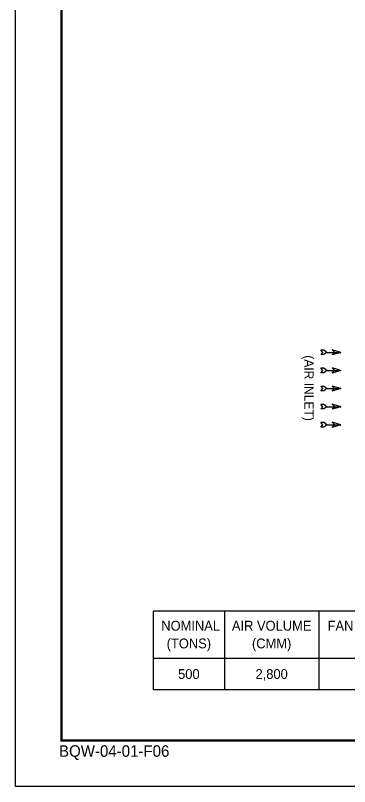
# Model space of a CAD drawing. Header units: millimetres. Extents: x 211471 to 250425, y 0 to 20795.
# Drawn here: x 221017 to 226104, y 0 to 11728 of the extents above; entities that cross this region are included whole.
import ezdxf
from ezdxf.enums import TextEntityAlignment as Align

# ---------------------------------------------------------------- set-up
doc = ezdxf.new("R2010")
doc.units = ezdxf.units.MM
doc.header["$LTSCALE"] = 30
doc.header["$MEASUREMENT"] = 0
doc.layers.get('DEFPOINTS').update_dxf_attribs({"color": 143, "linetype": 'CONTINUOUS'})
for name, color, linetype in [('냉각탑_box', 1, 'CONTINUOUS'), ('냉각탑_dim', 1, 'CONTINUOUS'), ('냉각탑_form', 1, 'CONTINUOUS'), ('냉각탑_text', 3, 'CONTINUOUS')]:
    doc.layers.add(name, color=color, linetype=linetype)
doc.styles.add('돋움', font='')
doc.styles.get('돋움').set_extended_font_data('Dotum')

# ---------------------------------------------------------------- blocks, each defined once
blk = doc.blocks.new('냉각탑form')
at = {"layer": 'DEFPOINTS'}
blk.add_lwpolyline([(0, 297.07), (420.1, 297.07), (420.1, 0), (0, 0)], close=True, dxfattribs=at)
at = {"layer": '냉각탑_form', "const_width": 0.5}
blk.add_lwpolyline([(10, 287.07), (10, 10), (410.1, 10), (410.1, 287.07)], close=True, dxfattribs=at)
at = {"layer": '냉각탑_form', "style": '돋움'}
blk.add_text('BQW-04-01-F06', height=2.5006, dxfattribs=at).set_placement((9.48, 6.47))
blk = doc.blocks.new('화살표 IN OUT')
at = {"layer": '냉각탑_dim'}
for p, q in [((-323, 43), (-384, 43)), ((-343, 0), (-384, 43)), ((-384, -43), (-343, 0)), ((-266, 0), (-323, 43)), ((-266, 0), (-323, -43)), ((-266, 0), (0, 0)), ((-163, 50), (-122, 0)), ((0, 0), (-163, 50)), ((-163, -50), (-122, 0)), ((0, 0), (-163, -50)), ((-323, -43), (-384, -43))]:
    blk.add_line(p, q, dxfattribs=at)

msp = doc.modelspace()

# ---------------------------------------------------------------- linework, layer by layer
at = {"layer": '냉각탑_box'}
for p, q in [((224197.6, 2671.6), (224197.6, 1471.6)), ((225637.6, 2671.6), (225637.6, 1471.6)), ((223117.6, 1951.6), (236017.6, 1951.6))]:
    msp.add_line(p, q, dxfattribs=at)
msp.add_lwpolyline([(223117.6, 2671.6), (236017.6, 2671.6), (236017.6, 1471.6), (223117.6, 1471.6)], close=True, dxfattribs=at)

# ---------------------------------------------------------------- block references
at = {"layer": '냉각탑_dim', "xscale": 0.7875000000021828, "yscale": 0.7875000000021828, "zscale": 0.7875000000021828}
for p in [(225968.6, 6603.8), (225968.6, 6328.2), (225968.6, 6052.5), (225968.6, 5776.9), (225968.6, 5501.3)]:
    msp.add_blockref('화살표 IN OUT', p, dxfattribs=at)
at = {"layer": '냉각탑_form', "xscale": 70, "yscale": 70, "zscale": 70}
msp.add_blockref('냉각탑form', (221017.4, 0), dxfattribs=at)

# ---------------------------------------------------------------- texts
at = {"layer": '냉각탑_text', "style": '돋움'}
msp.add_text('(AIR INLET)', height=140, rotation=270, dxfattribs=at).set_placement((225486.4, 6060.1), align=Align.MIDDLE_CENTER)
for s, p in [(' NOMINAL', (223657.6, 2446.6)), ('AIR VOLUME', (224917.6, 2446.6)), ('AIR VOLUME', (224917.6, 2446.6)), ('FAN MOTOR', (226357.6, 2446.6)), ('FAN MOTOR', (226357.6, 2446.6)), ('(TONS)', (223657.6, 2176.6)), ('(CMM)', (224917.6, 2176.6)), ('500', (223657.6, 1711.6)), ('2,800', (224917.6, 1711.6))]:
    msp.add_text(s, height=150, dxfattribs=at).set_placement(p, align=Align.MIDDLE_CENTER)

doc.saveas('drawing.dxf')
